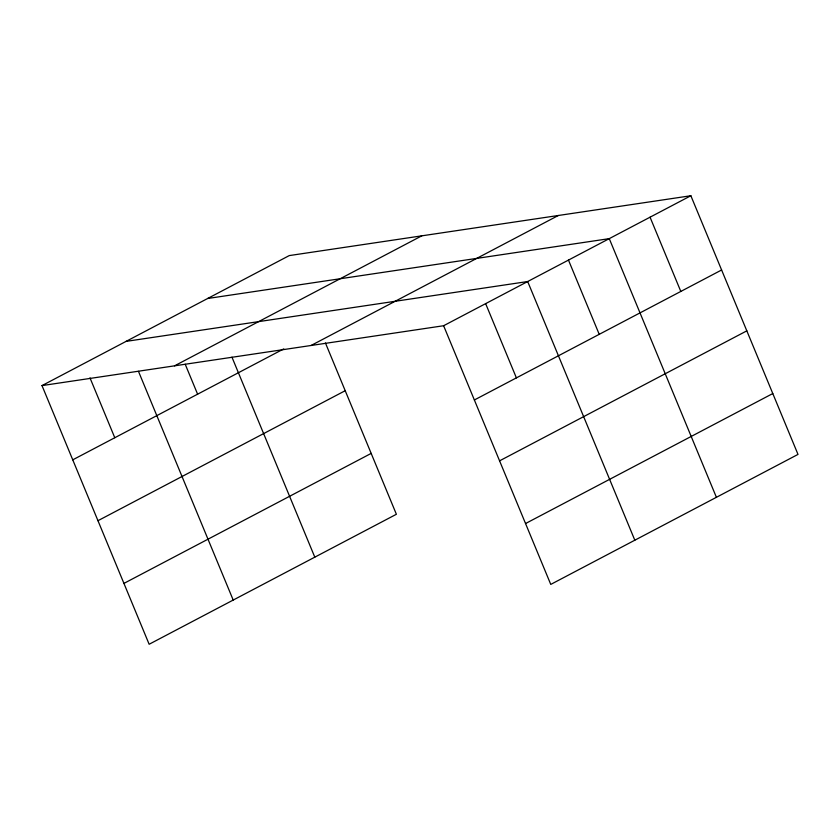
<?xml version="1.0" encoding="UTF-8"?>
<svg xmlns="http://www.w3.org/2000/svg" width="840" height="840" viewBox="0 0 840 840"><rect width="100%" height="100%" fill="white"/><g stroke="black" fill="none" stroke-linecap="round" stroke-linejoin="round"><path stroke-width="1.26" d="M42 385.592L289.244 255.591L690.858 195.741L798 454.409L550.756 584.409L443.615 325.731L42 385.592L149.142 644.259L396.385 514.269L325.437 342.972M174.531 365.841L421.774 235.841M72.755 459.837L283.731 348.905M311.084 345.481L558.327 215.492M443.615 325.731L690.858 195.741M97.965 520.695L345.209 390.705M123.931 583.401L371.175 453.401M474.369 399.977L721.613 269.987M499.569 460.845L746.823 330.844M525.546 523.541L772.79 393.55M207.659 298.494L609.263 238.644L716.404 497.312M126.063 341.387L527.678 281.536L634.82 540.204M650.055 217.192L680.81 291.438M568.47 260.085L599.225 334.331M485.646 303.639L516.401 377.885M231.956 357.168L314.8 557.162M185.209 364.245L197.61 394.191M138.464 371.332L233.205 600.065M89.985 377.864L114.786 437.735"/></g></svg>
